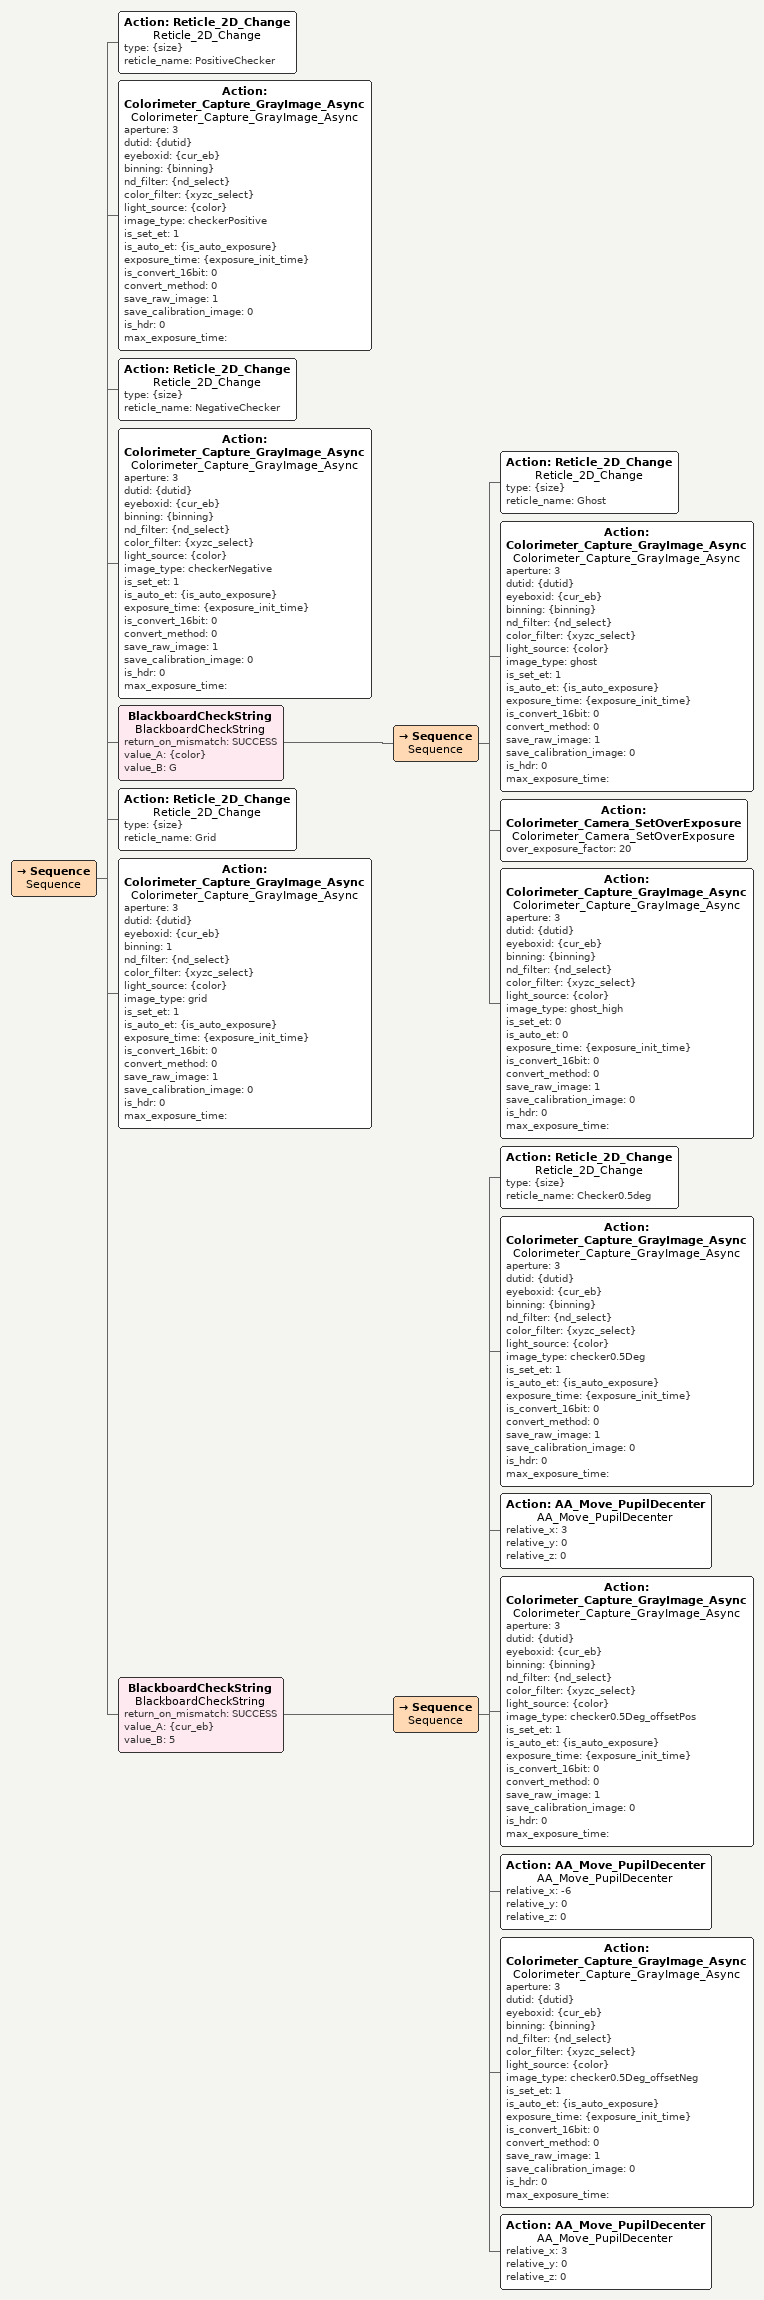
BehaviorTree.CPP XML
<Sequence name="Sequence">
 <!-- PositiveChecker Pattern (R&G&B) -->
 <Action name="Reticle_2D_Change" ID="Reticle_2D_Change" type="{size}" reticle_name="PositiveChecker"/>
 <Action name="Colorimeter_Capture_GrayImage_Async" ID="Colorimeter_Capture_GrayImage_Async" aperture="3" dutid="{dutid}" eyeboxid="{cur_eb}" binning="{binning}" nd_filter="{nd_select}" color_filter="{xyzc_select}" light_source="{color}" image_type="checkerPositive" is_set_et="1" is_auto_et="{is_auto_exposure}" exposure_time="{exposure_init_time}" is_convert_16bit="0" convert_method="0" save_raw_image="1" save_calibration_image="0" is_hdr="0" max_exposure_time=""/>
 <!-- NegativeChecker Pattern (R&G&B) -->
 <Action name="Reticle_2D_Change" ID="Reticle_2D_Change" type="{size}" reticle_name="NegativeChecker"/>
 <Action name="Colorimeter_Capture_GrayImage_Async" ID="Colorimeter_Capture_GrayImage_Async" aperture="3" dutid="{dutid}" eyeboxid="{cur_eb}" binning="{binning}" nd_filter="{nd_select}" color_filter="{xyzc_select}" light_source="{color}" image_type="checkerNegative" is_set_et="1" is_auto_et="{is_auto_exposure}" exposure_time="{exposure_init_time}" is_convert_16bit="0" convert_method="0" save_raw_image="1" save_calibration_image="0" is_hdr="0" max_exposure_time=""/>
 <!--Ghost Pattern (G) -->
 <BlackboardCheckString name="BlackboardCheckString" return_on_mismatch="SUCCESS" value_A="{color}" value_B="G">
  <Sequence name="Sequence">
   <Action name="Reticle_2D_Change" ID="Reticle_2D_Change" type="{size}" reticle_name="Ghost"/>
   <Action name="Colorimeter_Capture_GrayImage_Async" ID="Colorimeter_Capture_GrayImage_Async" aperture="3" dutid="{dutid}" eyeboxid="{cur_eb}" binning="{binning}" nd_filter="{nd_select}" color_filter="{xyzc_select}" light_source="{color}" image_type="ghost" is_set_et="1" is_auto_et="{is_auto_exposure}" exposure_time="{exposure_init_time}" is_convert_16bit="0" convert_method="0" save_raw_image="1" save_calibration_image="0" is_hdr="0" max_exposure_time=""/>
   <Action name="Colorimeter_Camera_SetOverExposure" ID="Colorimeter_Camera_SetOverExposure" over_exposure_factor="20"/>
   <Action name="Colorimeter_Capture_GrayImage_Async" ID="Colorimeter_Capture_GrayImage_Async" aperture="3" dutid="{dutid}" eyeboxid="{cur_eb}" binning="{binning}" nd_filter="{nd_select}" color_filter="{xyzc_select}" light_source="{color}" image_type="ghost_high" is_set_et="0" is_auto_et="0" exposure_time="{exposure_init_time}" is_convert_16bit="0" convert_method="0" save_raw_image="1" save_calibration_image="0" is_hdr="0" max_exposure_time=""/>
  </Sequence>
 </BlackboardCheckString>
 <!-- Grid Pattern (R&G&B) -->
 <Action name="Reticle_2D_Change" ID="Reticle_2D_Change" type="{size}" reticle_name="Grid"/>
 <Action name="Colorimeter_Capture_GrayImage_Async" ID="Colorimeter_Capture_GrayImage_Async" aperture="3" dutid="{dutid}" eyeboxid="{cur_eb}" binning="1" nd_filter="{nd_select}" color_filter="{xyzc_select}" light_source="{color}" image_type="grid" is_set_et="1" is_auto_et="{is_auto_exposure}" exposure_time="{exposure_init_time}" is_convert_16bit="0" convert_method="0" save_raw_image="1" save_calibration_image="0" is_hdr="0" max_exposure_time=""/>
 <!-- Checker0.5deg Pattern (R&G&B) -->
 <BlackboardCheckString name="BlackboardCheckString" return_on_mismatch="SUCCESS" value_A="{cur_eb}" value_B="5">
  <Sequence name="Sequence">
   <Action name="Reticle_2D_Change" ID="Reticle_2D_Change" type="{size}" reticle_name="Checker0.5deg"/>
   <Action name="Colorimeter_Capture_GrayImage_Async" ID="Colorimeter_Capture_GrayImage_Async" aperture="3" dutid="{dutid}" eyeboxid="{cur_eb}" binning="{binning}" nd_filter="{nd_select}" color_filter="{xyzc_select}" light_source="{color}" image_type="checker0.5Deg" is_set_et="1" is_auto_et="{is_auto_exposure}" exposure_time="{exposure_init_time}" is_convert_16bit="0" convert_method="0" save_raw_image="1" save_calibration_image="0" is_hdr="0" max_exposure_time=""/>
   <Action name="AA_Move_PupilDecenter" ID="AA_Move_PupilDecenter" relative_x="3" relative_y="0" relative_z="0"/>
   <Action name="Colorimeter_Capture_GrayImage_Async" ID="Colorimeter_Capture_GrayImage_Async" aperture="3" dutid="{dutid}" eyeboxid="{cur_eb}" binning="{binning}" nd_filter="{nd_select}" color_filter="{xyzc_select}" light_source="{color}" image_type="checker0.5Deg_offsetPos" is_set_et="1" is_auto_et="{is_auto_exposure}" exposure_time="{exposure_init_time}" is_convert_16bit="0" convert_method="0" save_raw_image="1" save_calibration_image="0" is_hdr="0" max_exposure_time=""/>
   <Action name="AA_Move_PupilDecenter" ID="AA_Move_PupilDecenter" relative_x="-6" relative_y="0" relative_z="0"/>
   <Action name="Colorimeter_Capture_GrayImage_Async" ID="Colorimeter_Capture_GrayImage_Async" aperture="3" dutid="{dutid}" eyeboxid="{cur_eb}" binning="{binning}" nd_filter="{nd_select}" color_filter="{xyzc_select}" light_source="{color}" image_type="checker0.5Deg_offsetNeg" is_set_et="1" is_auto_et="{is_auto_exposure}" exposure_time="{exposure_init_time}" is_convert_16bit="0" convert_method="0" save_raw_image="1" save_calibration_image="0" is_hdr="0" max_exposure_time=""/>
   <Action name="AA_Move_PupilDecenter" ID="AA_Move_PupilDecenter" relative_x="3" relative_y="0" relative_z="0"/>
  </Sequence>
 </BlackboardCheckString>
</Sequence>
